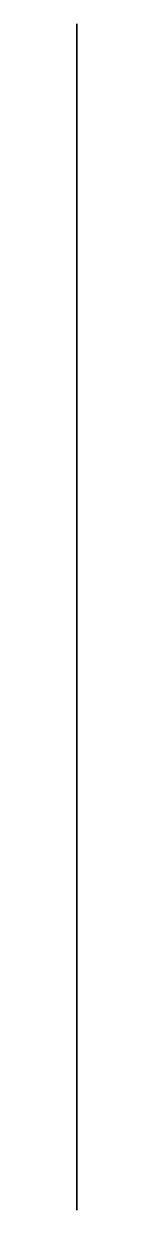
# Model space of a CAD drawing. Extents: x 0 to 0, y -3.54 to -2.99.
import ezdxf

# ---------------------------------------------------------------- set-up
doc = ezdxf.new("R2010")
doc.units = 0
doc.layers.add('DOORS', color=5, linetype='CONTINUOUS')

msp = doc.modelspace()

# ---------------------------------------------------------------- linework, layer by layer
at = {"layer": 'DOORS'}
for points in [[(0, -3.02, -0.16), (0, -2.99, -0.04), (0, -3.47, 0.04), (0, -3.54, -0.03)], [(0, -3.54, -0.03), (0, -3.47, 0.04), (0, -2.99, -0.04), (0, -3.02, -0.16)]]:
    msp.add_3dface(points, dxfattribs=at)

doc.saveas('drawing.dxf')
